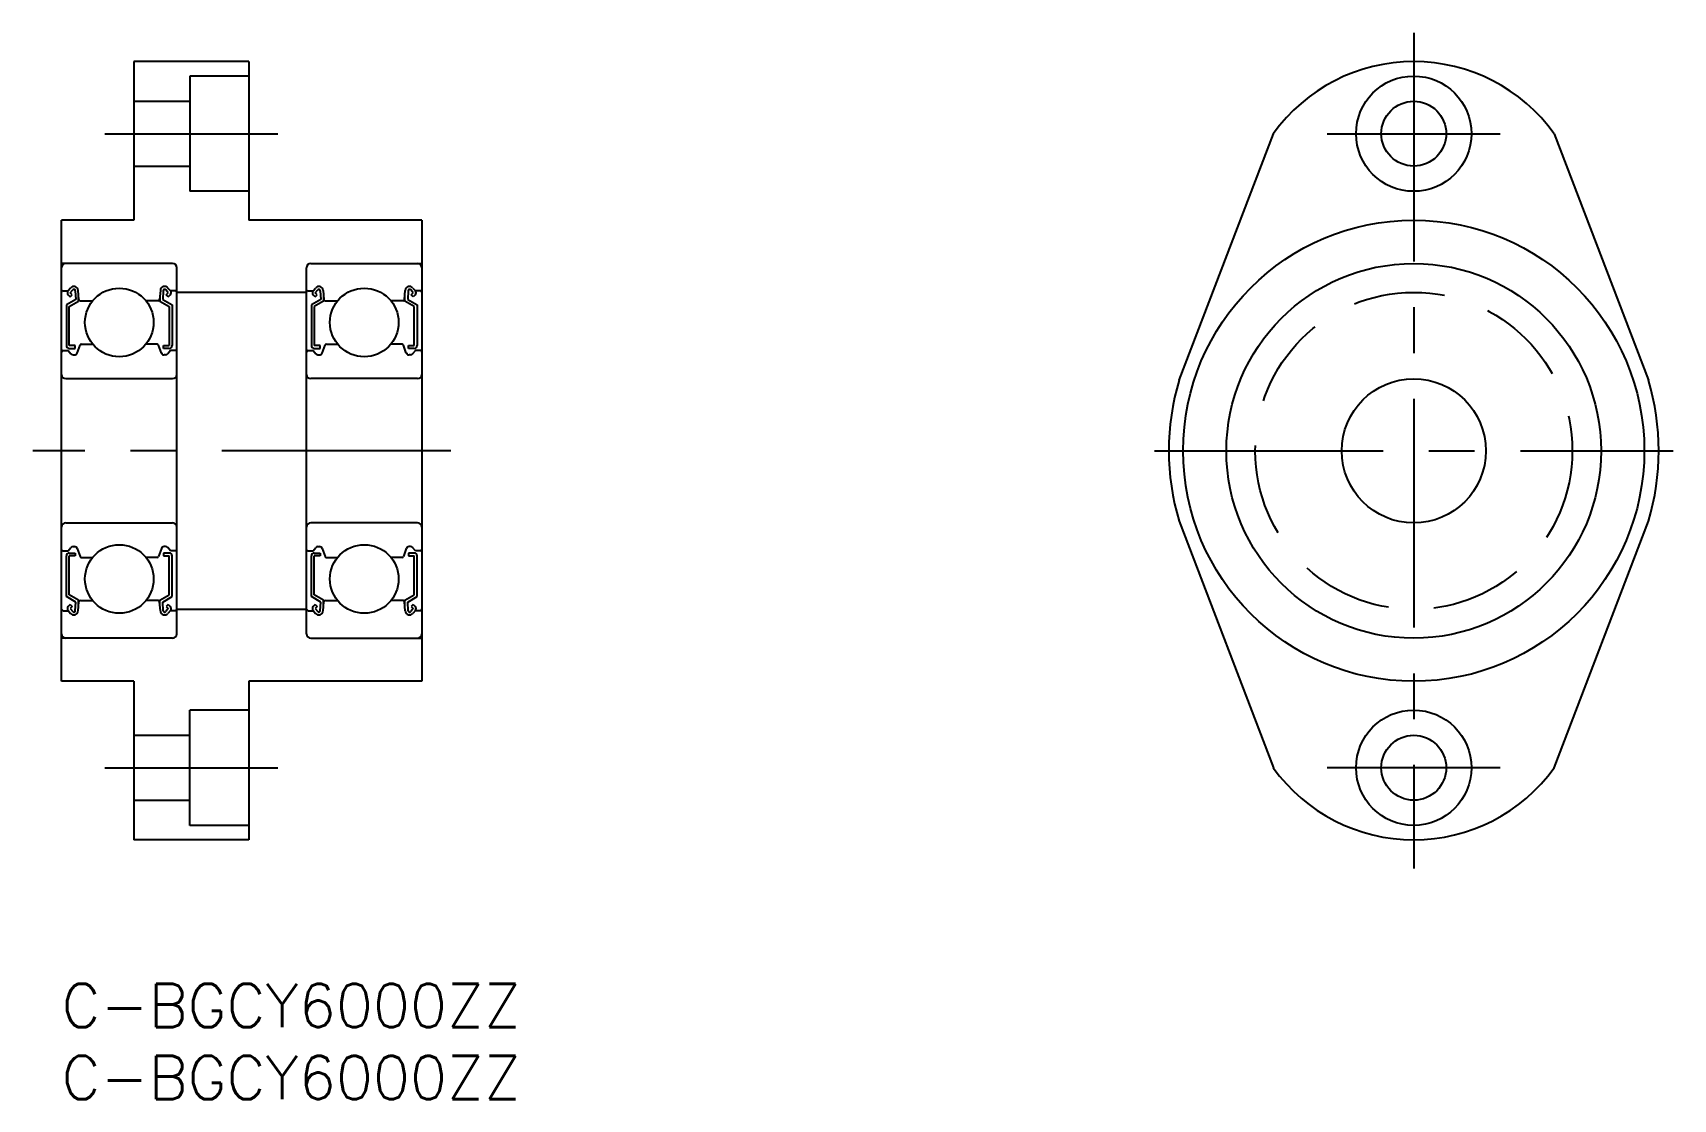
# Model space of a CAD drawing. Extents: x -2 to 112, y -8 to 66.
import ezdxf

# ---------------------------------------------------------------- set-up
doc = ezdxf.new("R2010")
doc.units = 0
doc.header["$LTSCALE"] = 0.5
doc.linetypes.add('CENTER', pattern=[50.8, 31.75, -6.35, 6.35, -6.35])
doc.linetypes.add('DASHED', pattern=[19.05, 12.7, -6.35])
for name, color, linetype in [('MSM_CENTER', 1, 'CENTER'), ('MSM_CONTINUOUS', 7, 'CONTINUOUS'), ('MSM_DASHED', 4, 'DASHED'), ('MSM_PART_NUMBER', 7, 'CONTINUOUS')]:
    doc.layers.add(name, color=color, linetype=linetype)
doc.styles.get("Standard").update_dxf_attribs({"font": 'txt.shx', "height": 3, "bigfont": 'bigfont.shx'})

# ---------------------------------------------------------------- blocks, each defined once
blk = doc.blocks.new('*U27')
at = {"layer": 'MSM_PART_NUMBER'}
blk.add_text('C-BGCY6000ZZ', height=3, dxfattribs=at).set_placement((0, -3))
blk = doc.blocks.new('*U28')
at = {"layer": 'MSM_PART_NUMBER'}
blk.add_text('C-BGCY6000ZZ', height=3, dxfattribs=at).set_placement((0, -8))

msp = doc.modelspace()

# ---------------------------------------------------------------- linework, layer by layer
at = {"layer": 'MSM_CENTER'}
for p, q in [((93.83, 66), (93.83, 8)), ((3, 59), (15, 59)), ((87.83, 59), (99.83, 59)), ((27, 37), (-2, 37)), ((75.83, 37), (111.83, 37)), ((3, 15), (15, 15)), ((99.83, 15), (87.83, 15))]:
    msp.add_line(p, q, dxfattribs=at)
at = {"layer": 'MSM_CONTINUOUS'}
for p, q in [((5, 64), (5, 53)), ((13, 64), (5, 64)), ((13, 64), (13, 53)), ((13, 63), (8.9, 63)), ((8.9, 63), (8.9, 55)), ((5, 61.25), (8.9, 61.25)), ((77.55, 41.89), (84.09, 59)), ((103.58, 59), (110.12, 41.89)), ((5, 56.75), (8.9, 56.75)), ((13, 55), (8.9, 55)), ((0, 21), (0, 53)), ((5, 53), (0, 53)), ((25, 53), (13, 53)), ((25, 53), (25, 21)), ((7.7, 50), (0, 50)), ((8, 24.3), (8, 49.7)), ((17, 24.3), (17, 49.7)), ((17.3, 50), (25, 50)), ((0.1, 48.1), (0.46, 48.1)), ((0.62, 48.29), (0.45, 48.09)), ((0.46, 47.82), (0.6, 47.67)), ((0.6, 47.96), (0.77, 48.16)), ((0.74, 47.82), (0.6, 47.96)), ((0.6, 47.67), (0.74, 47.82)), ((0.95, 48.1), (0.98, 47.5)), ((1.2, 47.49), (1.15, 48.12)), ((6.85, 48.12), (6.8, 47.49)), ((7.05, 48.1), (7.02, 47.5)), ((7.4, 47.96), (7.23, 48.16)), ((7.26, 47.82), (7.4, 47.96)), ((7.4, 47.67), (7.26, 47.82)), ((7.55, 48.09), (7.38, 48.29)), ((7.4, 47.67), (7.54, 47.82)), ((7.9, 48.1), (7.54, 48.1)), ((8, 48), (17, 48)), ((17.1, 48.1), (17.46, 48.1)), ((17.45, 48.09), (17.62, 48.29)), ((17.6, 47.67), (17.46, 47.82)), ((17.6, 47.96), (17.77, 48.16)), ((17.74, 47.82), (17.6, 47.96)), ((17.6, 47.67), (17.74, 47.82)), ((17.95, 48.1), (17.98, 47.5)), ((18.15, 48.12), (18.2, 47.49)), ((23.8, 47.49), (23.85, 48.12)), ((24.05, 48.1), (24.02, 47.5)), ((24.4, 47.96), (24.23, 48.16)), ((24.26, 47.82), (24.4, 47.96)), ((24.4, 47.67), (24.26, 47.82)), ((24.38, 48.29), (24.55, 48.09)), ((24.54, 47.82), (24.4, 47.67)), ((24.9, 48.1), (24.54, 48.1)), ((0.98, 47.5), (0.33, 47.12)), ((0.33, 47.12), (0.33, 44.3)), ((0.53, 47.01), (1.18, 47.38)), ((0.53, 44.3), (0.53, 47.01)), ((1.18, 47.38), (1.18, 47.75)), ((1.3, 47.4), (2.15, 47.4)), ((6.7, 47.4), (5.85, 47.4)), ((6.82, 47.75), (6.82, 47.38)), ((6.82, 47.38), (7.47, 47.01)), ((7.02, 47.5), (7.67, 47.12)), ((7.47, 47.01), (7.47, 44.3)), ((7.67, 47.12), (7.67, 44.3)), ((17.98, 47.5), (17.33, 47.12)), ((17.33, 47.12), (17.33, 44.3)), ((18.18, 47.38), (17.53, 47.01)), ((17.53, 47.01), (17.53, 44.3)), ((18.18, 47.75), (18.18, 47.38)), ((18.3, 47.4), (19.15, 47.4)), ((23.7, 47.4), (22.85, 47.4)), ((23.82, 47.38), (23.82, 47.75)), ((24.47, 47.01), (23.82, 47.38)), ((24.02, 47.5), (24.67, 47.12)), ((24.47, 44.3), (24.47, 47.01)), ((24.67, 47.12), (24.67, 44.3)), ((1.37, 44.4), (2.15, 44.4)), ((6.63, 44.4), (5.85, 44.4)), ((18.37, 44.4), (19.15, 44.4)), ((23.63, 44.4), (22.85, 44.4)), ((0.1, 43.95), (0.45, 43.95)), ((0.45, 43.95), (0.64, 43.72)), ((0.93, 44.3), (0.53, 44.3)), ((0.53, 44.1), (0.93, 44.1)), ((0.79, 43.65), (0.89, 43.65)), ((0.93, 44.1), (0.93, 44.3)), ((1.08, 43.78), (1.28, 44.33)), ((6.92, 43.78), (6.72, 44.33)), ((7.07, 44.3), (7.47, 44.3)), ((7.07, 44.1), (7.07, 44.3)), ((7.47, 44.1), (7.07, 44.1)), ((7.21, 43.65), (7.11, 43.65)), ((7.55, 43.95), (7.36, 43.72)), ((7.9, 43.95), (7.55, 43.95)), ((17.1, 43.95), (17.45, 43.95)), ((17.45, 43.95), (17.64, 43.72)), ((17.93, 44.3), (17.53, 44.3)), ((17.53, 44.1), (17.93, 44.1)), ((17.79, 43.65), (17.89, 43.65)), ((17.93, 44.1), (17.93, 44.3)), ((18.08, 43.78), (18.28, 44.33)), ((23.92, 43.78), (23.72, 44.33)), ((24.07, 44.1), (24.07, 44.3)), ((24.07, 44.3), (24.47, 44.3)), ((24.47, 44.1), (24.07, 44.1)), ((24.21, 43.65), (24.11, 43.65)), ((24.55, 43.95), (24.36, 43.72)), ((24.9, 43.95), (24.55, 43.95)), ((0.3, 42), (7.7, 42)), ((24.7, 42), (17.3, 42)), ((0.3, 32), (7.7, 32)), ((24.7, 32), (17.3, 32)), ((77.55, 32.11), (84.09, 15)), ((103.58, 15), (110.12, 32.11)), ((0.1, 30.05), (0.45, 30.05)), ((0.33, 26.88), (0.33, 29.7)), ((0.45, 30.05), (0.64, 30.28)), ((0.53, 29.9), (0.93, 29.9)), ((0.53, 26.99), (0.53, 29.7)), ((0.93, 29.7), (0.53, 29.7)), ((0.79, 30.35), (0.89, 30.35)), ((0.93, 29.9), (0.93, 29.7)), ((1.08, 30.22), (1.28, 29.67)), ((1.37, 29.6), (2.15, 29.6)), ((6.63, 29.6), (5.85, 29.6)), ((6.92, 30.22), (6.72, 29.67)), ((7.47, 29.9), (7.07, 29.9)), ((7.07, 29.9), (7.07, 29.7)), ((7.07, 29.7), (7.47, 29.7)), ((7.21, 30.35), (7.11, 30.35)), ((7.55, 30.05), (7.36, 30.28)), ((7.47, 26.99), (7.47, 29.7)), ((7.9, 30.05), (7.55, 30.05)), ((7.67, 26.88), (7.67, 29.7)), ((17.1, 30.05), (17.45, 30.05)), ((17.33, 26.88), (17.33, 29.7)), ((17.45, 30.05), (17.64, 30.28)), ((17.53, 29.9), (17.93, 29.9)), ((17.53, 26.99), (17.53, 29.7)), ((17.93, 29.7), (17.53, 29.7)), ((17.79, 30.35), (17.89, 30.35)), ((17.93, 29.9), (17.93, 29.7)), ((18.08, 30.22), (18.28, 29.67)), ((18.37, 29.6), (19.15, 29.6)), ((23.63, 29.6), (22.85, 29.6)), ((23.92, 30.22), (23.72, 29.67)), ((24.47, 29.9), (24.07, 29.9)), ((24.07, 29.9), (24.07, 29.7)), ((24.07, 29.7), (24.47, 29.7)), ((24.21, 30.35), (24.11, 30.35)), ((24.55, 30.05), (24.36, 30.28)), ((24.47, 26.99), (24.47, 29.7)), ((24.9, 30.05), (24.55, 30.05)), ((24.67, 26.88), (24.67, 29.7)), ((0.98, 26.5), (0.33, 26.88)), ((0.6, 26.33), (0.46, 26.18)), ((1.18, 26.62), (0.53, 26.99)), ((0.6, 26.33), (0.74, 26.18)), ((0.74, 26.18), (0.6, 26.04)), ((0.95, 25.9), (0.98, 26.5)), ((1.15, 25.88), (1.2, 26.51)), ((1.18, 26.25), (1.18, 26.62)), ((1.3, 26.6), (2.15, 26.6)), ((6.7, 26.6), (5.85, 26.6)), ((6.85, 25.88), (6.8, 26.51)), ((6.82, 26.62), (7.47, 26.99)), ((6.82, 26.25), (6.82, 26.62)), ((7.02, 26.5), (7.67, 26.88)), ((7.05, 25.9), (7.02, 26.5)), ((7.4, 26.33), (7.26, 26.18)), ((7.26, 26.18), (7.4, 26.04)), ((7.4, 26.33), (7.54, 26.18)), ((17.98, 26.5), (17.33, 26.88)), ((17.6, 26.33), (17.46, 26.18)), ((18.18, 26.62), (17.53, 26.99)), ((17.6, 26.33), (17.74, 26.18)), ((17.74, 26.18), (17.6, 26.04)), ((17.95, 25.9), (17.98, 26.5)), ((18.15, 25.88), (18.2, 26.51)), ((18.18, 26.25), (18.18, 26.62)), ((18.3, 26.6), (19.15, 26.6)), ((23.7, 26.6), (22.85, 26.6)), ((23.85, 25.88), (23.8, 26.51)), ((23.82, 26.62), (24.47, 26.99)), ((23.82, 26.25), (23.82, 26.62)), ((24.02, 26.5), (24.67, 26.88)), ((24.05, 25.9), (24.02, 26.5)), ((24.4, 26.33), (24.26, 26.18)), ((24.26, 26.18), (24.4, 26.04)), ((24.4, 26.33), (24.54, 26.18)), ((0.1, 25.9), (0.46, 25.9)), ((0.45, 25.91), (0.62, 25.71)), ((0.6, 26.04), (0.77, 25.84)), ((7.4, 26.04), (7.23, 25.84)), ((7.55, 25.91), (7.38, 25.71)), ((7.9, 25.9), (7.54, 25.9)), ((8, 26), (17, 26)), ((17.1, 25.9), (17.46, 25.9)), ((17.45, 25.91), (17.62, 25.71)), ((17.6, 26.04), (17.77, 25.84)), ((24.4, 26.04), (24.23, 25.84)), ((24.55, 25.91), (24.38, 25.71)), ((24.9, 25.9), (24.54, 25.9)), ((7.7, 24), (0, 24)), ((17.3, 24), (25, 24)), ((5, 21), (0, 21)), ((5, 21), (5, 10)), ((25, 21), (13, 21)), ((13, 21), (13, 10)), ((13, 19), (8.9, 19)), ((8.9, 11), (8.9, 19)), ((5, 17.25), (8.9, 17.25)), ((5, 12.75), (8.9, 12.75)), ((13, 11), (8.9, 11)), ((13, 10), (5, 10))]:
    msp.add_line(p, q, dxfattribs=at)
for centre, radius in [((93.83, 59), 4), ((93.83, 59), 2.25), ((93.83, 37), 16), ((93.83, 36.99), 13), ((4, 45.9), 2.38), ((21, 45.9), 2.38), ((93.83, 36.99), 5), ((4, 28.1), 2.38), ((21, 28.1), 2.38), ((93.83, 15), 4), ((93.83, 15), 2.25)]:
    msp.add_circle(centre, radius, dxfattribs=at)
for centre, radius, start, end in [((93.83, 52), 12, 35.6853, 144.3147), ((0.3, 49.7), 0.3, 90, 180), ((7.7, 49.7), 0.3, 0, 90), ((17.3, 49.7), 0.3, 90, 180), ((24.7, 49.7), 0.3, 0, 90), ((0.1, 48), 0.1, 90, 180), ((0.6, 47.96), 0.2, 140.137, 225.002), ((0.85, 48.1), 0.3, 4.9354, 140.137), ((0.85, 48.1), 0.1, 3.1017, 139.9503), ((7.15, 48.1), 0.3, 39.863, 175.0646), ((7.15, 48.1), 0.1, 40.0497, 176.8983), ((7.4, 47.96), 0.2, 314.998, 39.863), ((7.9, 48), 0.1, 0, 90), ((17.1, 48), 0.1, 90, 180), ((17.6, 47.96), 0.2, 140.137, 225.002), ((17.85, 48.1), 0.3, 4.9354, 140.137), ((17.85, 48.1), 0.1, 3.1017, 139.9503), ((24.15, 48.1), 0.3, 39.863, 175.0646), ((24.15, 48.1), 0.1, 40.0497, 176.8983), ((24.4, 47.96), 0.2, 314.998, 39.863), ((24.9, 48), 0.1, 0, 90), ((1.3, 47.5), 0.1, 184.9354, 270), ((6.7, 47.5), 0.1, 270, 355.0646), ((18.3, 47.5), 0.1, 184.9354, 270), ((23.7, 47.5), 0.1, 270, 355.0646), ((1.37, 44.3), 0.1, 90, 159.9916), ((6.63, 44.3), 0.1, 20.0084, 90), ((18.37, 44.3), 0.1, 90, 159.9916), ((23.63, 44.3), 0.1, 20.0084, 90), ((0.1, 43.85), 0.1, 90, 180), ((0.53, 44.3), 0.2, 180, 270), ((0.79, 43.85), 0.2, 219.9762, 270), ((0.89, 43.85), 0.2, 270, 339.9916), ((7.11, 43.85), 0.2, 200.0084, 270), ((7.21, 43.85), 0.2, 270, 320.0238), ((7.47, 44.3), 0.2, 270, 0), ((7.9, 43.85), 0.1, 0, 90), ((17.1, 43.85), 0.1, 90, 180), ((17.53, 44.3), 0.2, 180, 270), ((17.79, 43.85), 0.2, 219.9762, 270), ((17.89, 43.85), 0.2, 270, 339.9916), ((24.11, 43.85), 0.2, 200.0084, 270), ((24.21, 43.85), 0.2, 270, 320.0238), ((24.47, 44.3), 0.2, 270, 0), ((24.9, 43.85), 0.1, 0, 90), ((0.3, 42.3), 0.3, 180, 270), ((7.7, 42.3), 0.3, 270, 0), ((17.3, 42.3), 0.3, 180, 270), ((24.7, 42.3), 0.3, 270, 0), ((93.83, 37), 17, 163.2953, 196.7047), ((93.83, 37), 17, 343.2953, 16.7047), ((0.3, 31.7), 0.3, 90, 180), ((7.7, 31.7), 0.3, 0, 90), ((17.3, 31.7), 0.3, 90, 180), ((24.7, 31.7), 0.3, 0, 90), ((0.1, 30.15), 0.1, 180, 270), ((0.53, 29.7), 0.2, 90, 180), ((0.79, 30.15), 0.2, 90, 140.0238), ((0.89, 30.15), 0.2, 20.0084, 90), ((1.37, 29.7), 0.1, 200.0084, 270), ((6.63, 29.7), 0.1, 270, 339.9916), ((7.11, 30.15), 0.2, 90, 159.9916), ((7.21, 30.15), 0.2, 39.9762, 90), ((7.47, 29.7), 0.2, 0, 90), ((7.9, 30.15), 0.1, 270, 0), ((17.1, 30.15), 0.1, 180, 270), ((17.53, 29.7), 0.2, 90, 180), ((17.79, 30.15), 0.2, 90, 140.0238), ((17.89, 30.15), 0.2, 20.0084, 90), ((18.37, 29.7), 0.1, 200.0084, 270), ((23.63, 29.7), 0.1, 270, 339.9916), ((24.11, 30.15), 0.2, 90, 159.9916), ((24.21, 30.15), 0.2, 39.9762, 90), ((24.47, 29.7), 0.2, 0, 90), ((24.9, 30.15), 0.1, 270, 0), ((0.6, 26.04), 0.2, 134.998, 219.863), ((1.3, 26.5), 0.1, 90, 175.0646), ((6.7, 26.5), 0.1, 4.9354, 90), ((7.4, 26.04), 0.2, 320.137, 45.002), ((17.6, 26.04), 0.2, 134.998, 219.863), ((18.3, 26.5), 0.1, 90, 175.0646), ((23.7, 26.5), 0.1, 4.9354, 90), ((24.4, 26.04), 0.2, 320.137, 45.002), ((0.1, 26), 0.1, 180, 270), ((0.85, 25.9), 0.3, 219.863, 355.0646), ((0.85, 25.9), 0.1, 220.0497, 356.8983), ((7.15, 25.9), 0.3, 184.9354, 320.137), ((7.15, 25.9), 0.1, 183.1017, 319.9503), ((7.9, 26), 0.1, 270, 0), ((17.1, 26), 0.1, 180, 270), ((17.85, 25.9), 0.3, 219.863, 355.0646), ((17.85, 25.9), 0.1, 220.0497, 356.8983), ((24.15, 25.9), 0.3, 184.9354, 320.137), ((24.15, 25.9), 0.1, 183.1017, 319.9503), ((24.9, 26), 0.1, 270, 0), ((0.3, 24.3), 0.3, 180, 270), ((7.7, 24.3), 0.3, 270, 0), ((17.3, 24.3), 0.3, 180, 270), ((24.7, 24.3), 0.3, 270, 0), ((93.83, 22), 12, 215.6853, 324.3147)]:
    msp.add_arc(centre, radius, start, end, dxfattribs=at)
at = {"layer": 'MSM_DASHED'}
msp.add_circle((93.83, 36.99), 11, dxfattribs=at)

# ---------------------------------------------------------------- block references
at = {"layer": 'MSM_CONTINUOUS'}
for name in ['*U27', '*U28']:
    msp.add_blockref(name, (0, 0), dxfattribs=at)

doc.saveas('drawing.dxf')
